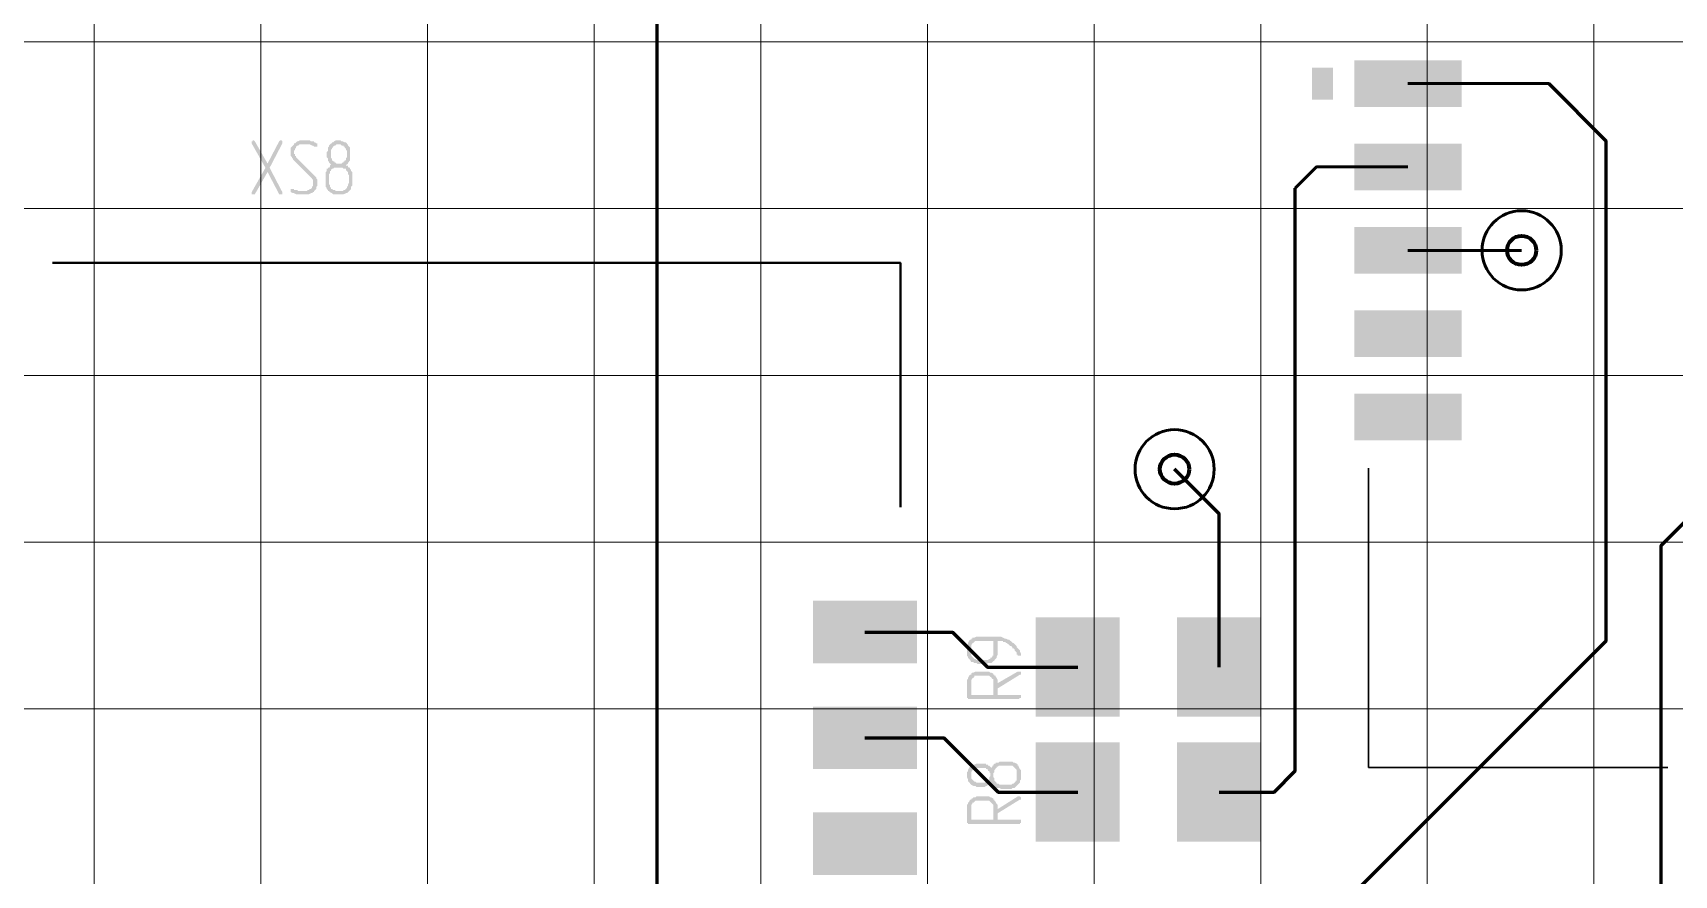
# Paper-space layout 'Layout1' of a CAD drawing. Extents: x -1 to 840, y -1 to 593.
# Drawn here: x 175.83 to 215.24, y 359.19 to 379.41 of the extents above; entities that cross this region are included whole.
import ezdxf

# ---------------------------------------------------------------- set-up
doc = ezdxf.new("R2010")
doc.units = 0
doc.header["$MEASUREMENT"] = 0
doc.layers.add('PDF _Геометрия', color=7, linetype='CONTINUOUS')
doc.layers.add('PDF _Сплошная заливка', color=7, linetype='CONTINUOUS')

psp = doc.layouts.get("Layout1")

# ---------------------------------------------------------------- hatches: boundary and pattern name
at = {"layer": 'PDF _Сплошная заливка', "transparency": 33554559}
for points in [[(181.793, 376.83), (181.793, 376.83), (181.818, 376.805), (181.818, 376.805), (181.818, 376.805), (181.818, 376.805), (181.818, 376.779), (181.818, 376.779), (181.818, 376.779), (181.818, 376.754), (181.818, 376.754), (181.513, 376.169), (181.818, 375.585), (181.818, 375.585), (181.818, 375.585), (181.818, 375.585), (181.818, 375.56), (181.818, 375.56), (181.818, 375.56), (181.818, 375.535), (181.818, 375.535), (181.818, 375.535), (181.793, 375.535), (181.793, 375.535), (181.767, 375.535), (181.767, 375.535), (181.767, 375.535), (181.742, 375.535), (181.742, 375.535), (181.742, 375.535), (181.463, 376.068), (181.158, 375.535), (181.158, 375.535), (181.158, 375.535), (181.158, 375.535), (181.132, 375.535), (181.132, 375.535), (181.132, 375.535), (181.107, 375.535), (181.107, 375.535), (181.107, 375.535), (181.082, 375.535), (181.082, 375.535), (181.082, 375.56), (181.082, 375.56), (181.082, 375.56), (181.082, 375.585), (181.082, 375.585), (181.082, 375.585), (181.412, 376.169), (181.082, 376.754), (181.082, 376.779), (181.082, 376.779), (181.082, 376.779), (181.082, 376.805), (181.107, 376.805), (181.107, 376.805), (181.107, 376.805), (181.107, 376.83), (181.132, 376.83), (181.132, 376.83), (181.132, 376.83), (181.158, 376.805), (181.158, 376.805), (181.158, 376.805), (181.463, 376.271), (181.742, 376.805), (181.742, 376.805), (181.742, 376.805), (181.742, 376.805), (181.767, 376.83), (181.767, 376.83), (181.767, 376.83)], [(182.453, 376.83), (182.479, 376.83), (182.504, 376.805), (182.53, 376.805), (182.53, 376.805), (182.555, 376.805), (182.555, 376.805), (182.58, 376.805), (182.58, 376.779), (182.606, 376.779), (182.631, 376.754), (182.631, 376.754), (182.657, 376.754), (182.657, 376.754), (182.657, 376.754), (182.657, 376.728), (182.657, 376.728), (182.657, 376.728), (182.657, 376.728), (182.657, 376.703), (182.657, 376.703), (182.657, 376.678), (182.657, 376.678), (182.631, 376.678), (182.631, 376.678), (182.606, 376.678), (182.58, 376.678), (182.58, 376.678), (182.58, 376.678), (182.555, 376.703), (182.53, 376.703), (182.53, 376.703), (182.479, 376.728), (182.453, 376.728), (182.428, 376.728), (182.276, 376.728), (182.25, 376.728), (182.25, 376.728), (182.225, 376.728), (182.199, 376.703), (182.174, 376.703), (182.149, 376.678), (182.149, 376.678), (182.149, 376.652), (182.149, 376.652), (182.123, 376.627), (182.123, 376.627), (182.123, 376.601), (182.098, 376.576), (182.098, 376.55), (182.098, 376.5), (182.123, 376.5), (182.123, 376.474), (182.123, 376.474), (182.123, 376.474), (182.123, 376.474), (182.123, 376.449), (182.149, 376.449), (182.149, 376.423), (182.58, 375.992), (182.58, 375.992), (182.58, 375.992), (182.58, 375.992), (182.606, 375.966), (182.606, 375.966), (182.631, 375.941), (182.631, 375.916), (182.631, 375.916), (182.657, 375.89), (182.657, 375.839), (182.657, 375.839), (182.657, 375.788), (182.657, 375.788), (182.657, 375.788), (182.657, 375.788), (182.657, 375.788), (182.657, 375.763), (182.657, 375.738), (182.631, 375.712), (182.631, 375.661), (182.606, 375.636), (182.58, 375.611), (182.58, 375.611), (182.58, 375.585), (182.555, 375.585), (182.53, 375.56), (182.504, 375.56), (182.453, 375.535), (182.428, 375.535), (182.403, 375.535), (182.377, 375.535), (182.225, 375.535), (182.225, 375.535), (182.199, 375.535), (182.174, 375.535), (182.149, 375.535), (182.098, 375.56), (182.072, 375.56), (182.021, 375.585), (182.021, 375.611), (182.021, 375.636), (182.021, 375.636), (182.021, 375.636), (182.021, 375.636), (182.021, 375.661), (182.021, 375.661), (182.021, 375.661), (182.047, 375.661), (182.047, 375.661), (182.072, 375.661), (182.098, 375.661), (182.098, 375.661), (182.098, 375.636), (182.123, 375.636), (182.149, 375.636), (182.174, 375.636), (182.199, 375.611), (182.25, 375.611), (182.377, 375.611), (182.403, 375.611), (182.428, 375.636), (182.453, 375.636), (182.453, 375.636), (182.479, 375.661), (182.504, 375.661), (182.504, 375.661), (182.53, 375.687), (182.53, 375.687), (182.53, 375.712), (182.555, 375.738), (182.555, 375.763), (182.555, 375.763), (182.555, 375.814), (182.555, 375.839), (182.555, 375.839), (182.555, 375.839), (182.555, 375.839), (182.555, 375.839), (182.555, 375.865), (182.555, 375.865), (182.555, 375.865), (182.555, 375.865), (182.555, 375.89), (182.53, 375.89), (182.53, 375.916), (182.53, 375.916), (182.504, 375.941), (182.098, 376.347), (182.098, 376.347), (182.098, 376.347), (182.072, 376.373), (182.072, 376.373), (182.072, 376.398), (182.047, 376.398), (182.047, 376.423), (182.021, 376.449), (182.021, 376.449), (182.021, 376.449), (182.021, 376.449), (182.021, 376.474), (182.021, 376.5), (182.021, 376.5), (182.021, 376.55), (182.021, 376.55), (182.021, 376.55), (182.021, 376.55), (182.021, 376.576), (182.021, 376.576), (182.021, 376.601), (182.021, 376.652), (182.047, 376.678), (182.072, 376.703), (182.098, 376.728), (182.098, 376.728), (182.098, 376.728), (182.098, 376.754), (182.123, 376.754), (182.149, 376.779), (182.174, 376.805), (182.199, 376.805), (182.25, 376.83), (182.276, 376.83)]]:
    psp.add_hatch(color=256, dxfattribs=at).paths.add_polyline_path(points)
h = psp.add_hatch(color=256, dxfattribs=at)
h.paths.add_polyline_path([(183.165, 376.728), (183.165, 376.728), (183.139, 376.728), (183.139, 376.728), (183.114, 376.728), (183.089, 376.703), (183.063, 376.703), (183.038, 376.678), (183.038, 376.678), (183.038, 376.678), (183.038, 376.652), (183.012, 376.652), (183.012, 376.627), (182.987, 376.601), (182.987, 376.576), (182.987, 376.55), (182.987, 376.449), (182.987, 376.449), (182.987, 376.449), (182.987, 376.423), (182.987, 376.398), (183.012, 376.398), (183.012, 376.373), (183.012, 376.347), (183.038, 376.322), (183.038, 376.322), (183.063, 376.322), (183.063, 376.297), (183.089, 376.297), (183.089, 376.297), (183.114, 376.271), (183.139, 376.271), (183.165, 376.271), (183.19, 376.271), (183.19, 376.271), (183.216, 376.271), (183.241, 376.271), (183.266, 376.297), (183.292, 376.297), (183.292, 376.322), (183.317, 376.322), (183.317, 376.322), (183.317, 376.347), (183.343, 376.347), (183.343, 376.373), (183.343, 376.398), (183.368, 376.423), (183.368, 376.449), (183.368, 376.55), (183.368, 376.55), (183.368, 376.55), (183.368, 376.576), (183.343, 376.601), (183.343, 376.601), (183.343, 376.627), (183.317, 376.652), (183.317, 376.678), (183.292, 376.678), (183.292, 376.678), (183.292, 376.703), (183.266, 376.703), (183.241, 376.703), (183.216, 376.728), (183.19, 376.728)], flags=0)
h.paths.add_polyline_path([(183.216, 376.169), (183.114, 376.169), (183.089, 376.169), (183.089, 376.169), (183.063, 376.169), (183.038, 376.144), (183.012, 376.144), (182.987, 376.119), (182.987, 376.119), (182.987, 376.119), (182.987, 376.093), (182.961, 376.093), (182.961, 376.068), (182.961, 376.042), (182.936, 376.017), (182.936, 375.992), (182.936, 375.814), (182.936, 375.788), (182.936, 375.788), (182.936, 375.763), (182.961, 375.763), (182.961, 375.738), (182.961, 375.712), (182.987, 375.687), (182.987, 375.661), (182.987, 375.661), (183.012, 375.661), (183.012, 375.661), (183.038, 375.636), (183.063, 375.636), (183.089, 375.636), (183.089, 375.611), (183.139, 375.611), (183.241, 375.611), (183.241, 375.611), (183.266, 375.611), (183.292, 375.636), (183.317, 375.636), (183.343, 375.661), (183.343, 375.661), (183.343, 375.661), (183.368, 375.687), (183.368, 375.687), (183.368, 375.712), (183.393, 375.738), (183.393, 375.738), (183.393, 375.763), (183.419, 375.814), (183.419, 375.992), (183.419, 375.992), (183.419, 375.992), (183.393, 376.017), (183.393, 376.042), (183.393, 376.042), (183.393, 376.068), (183.368, 376.093), (183.343, 376.119), (183.343, 376.119), (183.343, 376.119), (183.343, 376.144), (183.317, 376.144), (183.292, 376.144), (183.266, 376.169), (183.241, 376.169)], flags=0)
h.paths.add_polyline_path([(183.19, 376.83), (183.216, 376.83), (183.241, 376.805), (183.266, 376.805), (183.317, 376.779), (183.343, 376.779), (183.368, 376.754), (183.368, 376.728), (183.368, 376.728), (183.393, 376.728), (183.393, 376.728), (183.393, 376.703), (183.419, 376.678), (183.444, 376.652), (183.444, 376.601), (183.444, 376.576), (183.444, 376.55), (183.444, 376.449), (183.444, 376.449), (183.444, 376.449), (183.444, 376.423), (183.444, 376.423), (183.444, 376.398), (183.444, 376.373), (183.444, 376.347), (183.419, 376.322), (183.419, 376.322), (183.419, 376.322), (183.419, 376.322), (183.419, 376.297), (183.393, 376.297), (183.393, 376.271), (183.368, 376.246), (183.343, 376.246), (183.343, 376.22), (183.368, 376.22), (183.368, 376.22), (183.393, 376.22), (183.393, 376.195), (183.419, 376.169), (183.444, 376.169), (183.444, 376.144), (183.47, 376.119), (183.47, 376.119), (183.47, 376.119), (183.47, 376.093), (183.495, 376.068), (183.495, 376.042), (183.495, 376.017), (183.495, 375.992), (183.495, 375.788), (183.495, 375.788), (183.495, 375.788), (183.495, 375.788), (183.495, 375.788), (183.495, 375.763), (183.495, 375.738), (183.47, 375.712), (183.47, 375.661), (183.444, 375.636), (183.419, 375.611), (183.419, 375.611), (183.393, 375.585), (183.393, 375.585), (183.368, 375.56), (183.343, 375.56), (183.292, 375.535), (183.266, 375.535), (183.216, 375.535), (183.114, 375.535), (183.114, 375.535), (183.089, 375.535), (183.063, 375.535), (183.038, 375.535), (183.012, 375.56), (182.961, 375.585), (182.936, 375.611), (182.936, 375.611), (182.936, 375.611), (182.911, 375.611), (182.911, 375.636), (182.885, 375.661), (182.885, 375.687), (182.86, 375.712), (182.86, 375.763), (182.86, 375.788), (182.86, 375.788), (182.86, 375.992), (182.86, 375.992), (182.86, 375.992), (182.86, 376.017), (182.86, 376.042), (182.86, 376.042), (182.86, 376.068), (182.885, 376.093), (182.885, 376.119), (182.885, 376.119), (182.885, 376.144), (182.911, 376.144), (182.911, 376.169), (182.936, 376.169), (182.961, 376.195), (182.961, 376.22), (182.987, 376.246), (182.987, 376.246), (182.987, 376.246), (182.987, 376.246), (182.961, 376.271), (182.961, 376.271), (182.936, 376.297), (182.936, 376.322), (182.911, 376.322), (182.911, 376.322), (182.911, 376.347), (182.911, 376.347), (182.911, 376.373), (182.911, 376.373), (182.911, 376.398), (182.885, 376.423), (182.885, 376.449), (182.885, 376.55), (182.885, 376.55), (182.885, 376.55), (182.885, 376.55), (182.885, 376.55), (182.911, 376.576), (182.911, 376.601), (182.911, 376.652), (182.936, 376.678), (182.936, 376.703), (182.987, 376.754), (182.987, 376.754), (182.987, 376.754), (182.987, 376.754), (183.012, 376.754), (183.012, 376.779), (183.038, 376.779), (183.063, 376.805), (183.114, 376.83), (183.139, 376.83)], flags=0)
h = psp.add_hatch(color=256, dxfattribs=at)
h.paths.add_polyline_path([(198.357, 364.638), (198.357, 364.536), (198.357, 364.511), (198.357, 364.511), (198.357, 364.486), (198.357, 364.46), (198.382, 364.435), (198.408, 364.409), (198.408, 364.409), (198.408, 364.409), (198.433, 364.384), (198.433, 364.384), (198.458, 364.384), (198.484, 364.359), (198.509, 364.359), (198.535, 364.359), (198.712, 364.359), (198.712, 364.359), (198.738, 364.359), (198.738, 364.359), (198.763, 364.359), (198.789, 364.384), (198.814, 364.384), (198.814, 364.409), (198.839, 364.409), (198.839, 364.409), (198.865, 364.435), (198.865, 364.435), (198.865, 364.46), (198.89, 364.46), (198.89, 364.486), (198.89, 364.511), (198.89, 364.536), (198.89, 364.816), (198.535, 364.816), (198.535, 364.816), (198.509, 364.816), (198.509, 364.816), (198.484, 364.816), (198.458, 364.816), (198.433, 364.79), (198.433, 364.79), (198.408, 364.765), (198.408, 364.765), (198.382, 364.765), (198.382, 364.739), (198.382, 364.739), (198.357, 364.714), (198.357, 364.689), (198.357, 364.663)], flags=0)
h.paths.add_polyline_path([(198.255, 364.663), (198.255, 364.689), (198.255, 364.714), (198.281, 364.739), (198.281, 364.765), (198.306, 364.816), (198.331, 364.841), (198.331, 364.841), (198.331, 364.841), (198.357, 364.841), (198.357, 364.867), (198.382, 364.867), (198.382, 364.892), (198.433, 364.892), (198.484, 364.917), (198.509, 364.917), (198.535, 364.917), (198.941, 364.917), (198.941, 364.917), (198.941, 364.917), (198.966, 364.917), (198.966, 364.917), (198.992, 364.917), (199.017, 364.917), (199.043, 364.917), (199.068, 364.917), (199.119, 364.892), (199.17, 364.867), (199.195, 364.867), (199.246, 364.841), (199.271, 364.841), (199.297, 364.816), (199.297, 364.816), (199.297, 364.816), (199.322, 364.816), (199.322, 364.79), (199.347, 364.79), (199.347, 364.765), (199.373, 364.765), (199.398, 364.739), (199.424, 364.714), (199.449, 364.689), (199.449, 364.663), (199.475, 364.638), (199.5, 364.612), (199.525, 364.587), (199.525, 364.562), (199.551, 364.511), (199.551, 364.486), (199.551, 364.486), (199.551, 364.486), (199.551, 364.486), (199.551, 364.46), (199.525, 364.46), (199.525, 364.46), (199.525, 364.46), (199.5, 364.46), (199.5, 364.46), (199.5, 364.46), (199.5, 364.46), (199.475, 364.46), (199.475, 364.46), (199.475, 364.46), (199.475, 364.46), (199.475, 364.486), (199.475, 364.486), (199.449, 364.486), (199.449, 364.486), (199.449, 364.511), (199.449, 364.511), (199.449, 364.536), (199.424, 364.562), (199.398, 364.587), (199.398, 364.612), (199.373, 364.638), (199.373, 364.638), (199.373, 364.638), (199.347, 364.638), (199.347, 364.663), (199.322, 364.689), (199.297, 364.689), (199.271, 364.714), (199.246, 364.739), (199.246, 364.739), (199.246, 364.739), (199.221, 364.739), (199.221, 364.765), (199.195, 364.765), (199.17, 364.79), (199.144, 364.79), (199.119, 364.79), (199.119, 364.79), (199.119, 364.816), (199.094, 364.816), (199.094, 364.816), (199.068, 364.816), (199.043, 364.816), (199.017, 364.816), (198.992, 364.816), (198.992, 364.536), (198.992, 364.536), (198.992, 364.511), (198.992, 364.486), (198.966, 364.435), (198.966, 364.409), (198.941, 364.384), (198.916, 364.359), (198.916, 364.333), (198.89, 364.333), (198.89, 364.333), (198.865, 364.308), (198.839, 364.282), (198.789, 364.282), (198.763, 364.282), (198.712, 364.257), (198.535, 364.257), (198.535, 364.257), (198.535, 364.257), (198.509, 364.257), (198.509, 364.257), (198.484, 364.282), (198.458, 364.282), (198.433, 364.282), (198.408, 364.308), (198.357, 364.308), (198.331, 364.359), (198.331, 364.359), (198.331, 364.359), (198.331, 364.359), (198.306, 364.384), (198.281, 364.409), (198.281, 364.435), (198.255, 364.46), (198.255, 364.511), (198.255, 364.536)], flags=0)
h = psp.add_hatch(color=256, dxfattribs=at)
h.paths.add_polyline_path([(198.357, 363.8), (198.357, 363.52), (198.89, 363.52), (198.89, 363.825), (198.89, 363.825), (198.89, 363.85), (198.89, 363.876), (198.89, 363.901), (198.865, 363.901), (198.839, 363.927), (198.839, 363.927), (198.839, 363.952), (198.814, 363.952), (198.814, 363.952), (198.789, 363.978), (198.763, 363.978), (198.738, 363.978), (198.712, 363.978), (198.535, 363.978), (198.535, 363.978), (198.509, 363.978), (198.509, 363.978), (198.484, 363.978), (198.458, 363.978), (198.433, 363.978), (198.433, 363.952), (198.408, 363.927), (198.408, 363.927), (198.382, 363.927), (198.382, 363.901), (198.382, 363.901), (198.357, 363.876), (198.357, 363.85), (198.357, 363.825)], flags=0)
h.paths.add_polyline_path([(198.255, 363.825), (198.255, 363.85), (198.255, 363.876), (198.281, 363.901), (198.281, 363.927), (198.306, 363.978), (198.331, 364.003), (198.331, 364.003), (198.331, 364.003), (198.357, 364.003), (198.357, 364.028), (198.382, 364.054), (198.408, 364.054), (198.458, 364.079), (198.484, 364.079), (198.509, 364.079), (198.535, 364.079), (198.712, 364.079), (198.712, 364.079), (198.712, 364.079), (198.738, 364.079), (198.738, 364.079), (198.763, 364.079), (198.789, 364.079), (198.814, 364.054), (198.839, 364.054), (198.89, 364.028), (198.89, 364.003), (198.916, 364.003), (198.916, 364.003), (198.916, 363.978), (198.941, 363.978), (198.941, 363.952), (198.966, 363.927), (198.992, 363.876), (198.992, 363.85), (198.992, 363.8), (198.992, 363.8), (199.475, 364.079), (199.475, 364.079), (199.5, 364.079), (199.5, 364.079), (199.5, 364.079), (199.5, 364.079), (199.525, 364.079), (199.525, 364.079), (199.551, 364.079), (199.551, 364.054), (199.551, 364.054), (199.551, 364.054), (199.551, 364.028), (199.551, 364.028), (199.551, 364.003), (199.551, 364.003), (199.551, 364.003), (199.551, 364.003), (199.525, 364.003), (198.992, 363.673), (198.992, 363.52), (199.5, 363.52), (199.5, 363.52), (199.525, 363.52), (199.525, 363.52), (199.551, 363.52), (199.551, 363.52), (199.551, 363.495), (199.551, 363.495), (199.551, 363.469), (199.551, 363.469), (199.551, 363.469), (199.551, 363.469), (199.551, 363.444), (199.551, 363.444), (199.525, 363.444), (199.525, 363.444), (199.5, 363.419), (198.306, 363.419), (198.306, 363.419), (198.281, 363.419), (198.281, 363.444), (198.281, 363.444), (198.255, 363.444), (198.255, 363.444), (198.255, 363.469), (198.255, 363.469)], flags=0)
h = psp.add_hatch(color=256, dxfattribs=at)
h.paths.add_polyline_path([(198.357, 361.59), (198.357, 361.59), (198.357, 361.565), (198.357, 361.539), (198.357, 361.539), (198.357, 361.514), (198.382, 361.488), (198.408, 361.463), (198.408, 361.463), (198.408, 361.463), (198.433, 361.438), (198.433, 361.438), (198.458, 361.438), (198.484, 361.412), (198.509, 361.412), (198.535, 361.412), (198.636, 361.412), (198.636, 361.412), (198.636, 361.412), (198.662, 361.412), (198.662, 361.412), (198.687, 361.412), (198.712, 361.438), (198.738, 361.438), (198.763, 361.463), (198.763, 361.463), (198.763, 361.463), (198.763, 361.488), (198.789, 361.488), (198.789, 361.514), (198.789, 361.539), (198.814, 361.565), (198.814, 361.59), (198.814, 361.615), (198.814, 361.615), (198.814, 361.641), (198.789, 361.666), (198.789, 361.691), (198.763, 361.691), (198.763, 361.717), (198.763, 361.717), (198.738, 361.742), (198.738, 361.742), (198.712, 361.742), (198.712, 361.768), (198.687, 361.768), (198.662, 361.768), (198.636, 361.768), (198.535, 361.768), (198.535, 361.768), (198.509, 361.768), (198.509, 361.768), (198.484, 361.768), (198.458, 361.768), (198.433, 361.768), (198.433, 361.742), (198.408, 361.717), (198.408, 361.717), (198.382, 361.717), (198.382, 361.691), (198.382, 361.691), (198.357, 361.666), (198.357, 361.641), (198.357, 361.615)], flags=0)
h.paths.add_polyline_path([(198.89, 361.641), (198.89, 361.539), (198.916, 361.514), (198.916, 361.514), (198.916, 361.488), (198.916, 361.463), (198.941, 361.438), (198.966, 361.412), (198.966, 361.412), (198.966, 361.412), (198.966, 361.387), (198.992, 361.387), (199.017, 361.387), (199.043, 361.361), (199.068, 361.361), (199.094, 361.361), (199.271, 361.361), (199.271, 361.361), (199.297, 361.361), (199.297, 361.361), (199.322, 361.361), (199.347, 361.387), (199.373, 361.387), (199.373, 361.387), (199.398, 361.412), (199.398, 361.412), (199.424, 361.438), (199.424, 361.438), (199.424, 361.463), (199.449, 361.463), (199.449, 361.488), (199.449, 361.514), (199.449, 361.539), (199.449, 361.641), (199.449, 361.666), (199.449, 361.691), (199.449, 361.717), (199.449, 361.717), (199.424, 361.742), (199.398, 361.768), (199.398, 361.768), (199.398, 361.768), (199.373, 361.793), (199.373, 361.793), (199.347, 361.819), (199.322, 361.819), (199.297, 361.819), (199.271, 361.819), (199.094, 361.819), (199.094, 361.819), (199.068, 361.819), (199.068, 361.819), (199.043, 361.819), (199.017, 361.819), (198.992, 361.793), (198.966, 361.793), (198.966, 361.768), (198.966, 361.768), (198.941, 361.768), (198.941, 361.742), (198.941, 361.742), (198.916, 361.717), (198.916, 361.691), (198.916, 361.666)], flags=0)
h.paths.add_polyline_path([(198.255, 361.615), (198.255, 361.641), (198.255, 361.666), (198.281, 361.691), (198.281, 361.717), (198.306, 361.768), (198.331, 361.793), (198.331, 361.793), (198.331, 361.793), (198.357, 361.793), (198.357, 361.819), (198.382, 361.819), (198.382, 361.844), (198.433, 361.844), (198.484, 361.869), (198.509, 361.869), (198.535, 361.869), (198.636, 361.869), (198.636, 361.869), (198.636, 361.869), (198.636, 361.869), (198.662, 361.869), (198.687, 361.869), (198.712, 361.869), (198.712, 361.844), (198.738, 361.844), (198.738, 361.844), (198.763, 361.844), (198.763, 361.844), (198.763, 361.819), (198.789, 361.819), (198.814, 361.793), (198.814, 361.793), (198.839, 361.768), (198.839, 361.768), (198.839, 361.768), (198.865, 361.793), (198.865, 361.819), (198.89, 361.819), (198.89, 361.844), (198.916, 361.869), (198.941, 361.869), (198.941, 361.869), (198.941, 361.895), (198.966, 361.895), (198.992, 361.895), (199.017, 361.895), (199.043, 361.92), (199.068, 361.92), (199.094, 361.92), (199.271, 361.92), (199.271, 361.92), (199.271, 361.92), (199.297, 361.92), (199.297, 361.92), (199.322, 361.92), (199.347, 361.92), (199.373, 361.895), (199.398, 361.895), (199.449, 361.869), (199.475, 361.844), (199.475, 361.844), (199.475, 361.819), (199.5, 361.819), (199.5, 361.793), (199.525, 361.742), (199.551, 361.717), (199.551, 361.691), (199.551, 361.641), (199.551, 361.539), (199.551, 361.539), (199.551, 361.514), (199.551, 361.488), (199.525, 361.463), (199.525, 361.412), (199.5, 361.387), (199.475, 361.361), (199.475, 361.361), (199.475, 361.361), (199.449, 361.336), (199.449, 361.336), (199.424, 361.31), (199.398, 361.285), (199.347, 361.285), (199.322, 361.26), (199.297, 361.26), (199.271, 361.26), (199.094, 361.26), (199.094, 361.26), (199.068, 361.26), (199.068, 361.26), (199.043, 361.285), (199.017, 361.285), (198.992, 361.285), (198.966, 361.285), (198.941, 361.31), (198.941, 361.31), (198.941, 361.31), (198.941, 361.31), (198.916, 361.336), (198.89, 361.361), (198.89, 361.361), (198.865, 361.387), (198.839, 361.412), (198.839, 361.412), (198.839, 361.412), (198.814, 361.412), (198.814, 361.387), (198.789, 361.387), (198.789, 361.361), (198.763, 361.361), (198.738, 361.336), (198.738, 361.336), (198.738, 361.336), (198.712, 361.336), (198.712, 361.336), (198.687, 361.31), (198.662, 361.31), (198.636, 361.31), (198.636, 361.31), (198.535, 361.31), (198.535, 361.31), (198.535, 361.31), (198.509, 361.31), (198.509, 361.31), (198.484, 361.31), (198.458, 361.336), (198.433, 361.336), (198.408, 361.336), (198.357, 361.361), (198.331, 361.387), (198.331, 361.387), (198.331, 361.412), (198.331, 361.412), (198.306, 361.412), (198.306, 361.438), (198.281, 361.438), (198.281, 361.488), (198.255, 361.539), (198.255, 361.565)], flags=0)
h = psp.add_hatch(color=256, dxfattribs=at)
h.paths.add_polyline_path([(198.357, 360.802), (198.357, 360.523), (198.89, 360.523), (198.89, 360.802), (198.89, 360.828), (198.89, 360.853), (198.89, 360.879), (198.89, 360.879), (198.865, 360.904), (198.839, 360.929), (198.839, 360.929), (198.839, 360.929), (198.814, 360.955), (198.814, 360.955), (198.789, 360.98), (198.763, 360.98), (198.738, 360.98), (198.712, 360.98), (198.535, 360.98), (198.535, 360.98), (198.509, 360.98), (198.509, 360.98), (198.484, 360.98), (198.458, 360.98), (198.433, 360.955), (198.433, 360.955), (198.408, 360.929), (198.408, 360.929), (198.382, 360.929), (198.382, 360.904), (198.382, 360.904), (198.357, 360.879), (198.357, 360.853), (198.357, 360.828)], flags=0)
h.paths.add_polyline_path([(198.255, 360.828), (198.255, 360.853), (198.255, 360.879), (198.281, 360.904), (198.281, 360.929), (198.306, 360.955), (198.331, 361.006), (198.331, 361.006), (198.331, 361.006), (198.357, 361.006), (198.357, 361.031), (198.382, 361.031), (198.408, 361.057), (198.458, 361.057), (198.484, 361.082), (198.509, 361.082), (198.535, 361.082), (198.712, 361.082), (198.712, 361.082), (198.712, 361.082), (198.738, 361.082), (198.738, 361.082), (198.763, 361.082), (198.789, 361.082), (198.814, 361.057), (198.839, 361.057), (198.89, 361.031), (198.89, 361.006), (198.916, 361.006), (198.916, 361.006), (198.916, 360.98), (198.941, 360.955), (198.941, 360.955), (198.966, 360.904), (198.992, 360.879), (198.992, 360.853), (198.992, 360.802), (198.992, 360.777), (199.475, 361.082), (199.475, 361.082), (199.5, 361.082), (199.5, 361.082), (199.5, 361.082), (199.5, 361.082), (199.525, 361.082), (199.525, 361.082), (199.551, 361.057), (199.551, 361.057), (199.551, 361.057), (199.551, 361.057), (199.551, 361.031), (199.551, 361.031), (199.551, 361.006), (199.551, 361.006), (199.551, 361.006), (199.551, 361.006), (199.525, 361.006), (198.992, 360.676), (198.992, 360.523), (199.5, 360.523), (199.5, 360.523), (199.525, 360.523), (199.525, 360.523), (199.551, 360.523), (199.551, 360.498), (199.551, 360.498), (199.551, 360.498), (199.551, 360.472), (199.551, 360.472), (199.551, 360.472), (199.551, 360.472), (199.551, 360.447), (199.551, 360.447), (199.525, 360.447), (199.525, 360.421), (199.5, 360.421), (198.306, 360.421), (198.306, 360.421), (198.281, 360.421), (198.281, 360.421), (198.281, 360.447), (198.255, 360.447), (198.255, 360.447), (198.255, 360.472), (198.255, 360.472), (198.255, 360.802)], flags=0)

# ---------------------------------------------------------------- linework, layer by layer
at = {"layer": 'PDF _Геометрия', "lineweight": 20}
for points in [[(177.302, 329.948), (177.302, 331.188), (177.302, 491.187)], [(181.303, 328.708), (181.303, 331.188), (181.303, 491.187)], [(185.304, 329.948), (185.304, 331.188), (185.304, 491.187)], [(189.305, 328.708), (189.305, 331.188), (189.305, 491.187)], [(193.306, 329.948), (193.306, 331.188), (193.306, 491.187)], [(197.306, 328.708), (197.306, 331.188), (197.306, 491.187)], [(201.307, 329.948), (201.307, 331.188), (201.307, 491.187)], [(205.308, 328.708), (205.308, 331.188), (205.308, 491.187)], [(209.308, 329.948), (209.308, 331.188), (209.308, 491.187)], [(213.309, 328.708), (213.309, 331.188), (213.309, 491.187)], [(106.809, 379.188), (109.29, 379.188), (349.334, 379.188)], [(108.05, 375.188), (109.29, 375.188), (349.334, 375.188)], [(106.809, 371.188), (109.29, 371.188), (349.334, 371.188)], [(108.05, 367.188), (109.29, 367.188), (349.334, 367.188)], [(106.809, 363.188), (109.29, 363.188), (349.334, 363.188)]]:
    psp.add_lwpolyline(points, dxfattribs=at)
at = {"layer": 'PDF _Геометрия', "lineweight": 60}
for points in [[(226.312, 340.108), (223.137, 343.281), (216.806, 343.281), (214.926, 345.161), (214.926, 367.106), (216.552, 368.732), (216.552, 401.904), (206.187, 412.267), (189.928, 412.267), (186.304, 415.89), (186.304, 421.108)], [(158.299, 381.107), (156.241, 383.165), (156.241, 387.629), (156.851, 388.239), (166.321, 388.239), (167.693, 386.867), (167.693, 385.267), (178.699, 385.267), (179.779, 384.188), (190.811, 384.188), (190.811, 381.991), (190.811, 354.188), (192.671, 352.328), (195.806, 352.328)], [(204.308, 354.188), (204.308, 355.525), (213.605, 364.82), (213.605, 376.809), (212.226, 378.188)], [(204.308, 361.188), (205.628, 361.188), (206.136, 361.696), (206.136, 375.68)], [(204.308, 364.188), (204.308, 367.867), (203.24, 368.935)], [(195.806, 365.028), (197.905, 365.028), (198.745, 364.188), (200.914, 364.188)], [(195.806, 362.488), (197.702, 362.488), (199.002, 361.188), (200.914, 361.188)]]:
    psp.add_lwpolyline(points, dxfattribs=at)
at = {"layer": 'PDF _Геометрия', "lineweight": 53}
for points in [[(208.844, 378.188), (212.226, 378.188)], [(206.136, 375.68), (206.644, 376.188), (208.844, 376.188)], [(208.844, 374.188), (211.573, 374.188)]]:
    psp.add_lwpolyline(points, dxfattribs=at)
at = {"layer": 'PDF _Геометрия', "lineweight": 40}
psp.add_lwpolyline([(196.656, 368.028), (196.656, 373.888), (176.302, 373.888)], dxfattribs=at)
at = {"layer": 'PDF _Геометрия', "lineweight": 30}
psp.add_lwpolyline([(207.899, 368.963), (207.899, 361.778), (215.085, 361.778)], dxfattribs=at)
at = {"layer": 'PDF _Геометрия', "lineweight": 50}
for centre in [(211.573, 374.187), (203.24, 368.935)]:
    psp.add_circle(centre, 0.95, dxfattribs=at)
at = {"layer": 'PDF _Геометрия', "color": 7, "lineweight": 70, "true_color": 0xffffff}
for centre in [(211.573, 374.187), (203.24, 368.935)]:
    psp.add_circle(centre, 0.35, dxfattribs=at)
at = {"layer": 'PDF _Сплошная заливка', "lineweight": 30, "transparency": 33554559}
for points in [[(210.134, 377.628), (207.553, 377.628), (210.134, 378.747), (207.553, 378.747)], [(210.134, 377.628), (207.553, 377.628), (210.134, 378.747), (207.553, 378.747)], [(210.134, 375.628), (207.553, 375.628), (210.134, 376.747), (207.553, 376.747)], [(210.134, 375.628), (207.553, 375.628), (210.134, 376.747), (207.553, 376.747)], [(210.134, 373.628), (207.553, 373.628), (210.134, 374.747), (207.553, 374.747)], [(210.134, 373.628), (207.553, 373.628), (210.134, 374.747), (207.553, 374.747)], [(210.134, 371.628), (207.553, 371.628), (210.134, 372.747), (207.553, 372.747)], [(210.134, 371.628), (207.553, 371.628), (210.134, 372.747), (207.553, 372.747)], [(210.134, 369.628), (207.553, 369.628), (210.134, 370.747), (207.553, 370.747)], [(210.134, 369.628), (207.553, 369.628), (210.134, 370.747), (207.553, 370.747)], [(197.056, 364.277), (194.556, 364.277), (197.056, 365.778), (194.556, 365.778)], [(197.056, 364.277), (194.556, 364.277), (197.056, 365.778), (194.556, 365.778)], [(199.904, 362.994), (199.904, 365.381), (201.925, 362.994), (201.925, 365.381)], [(199.904, 362.994), (199.904, 365.381), (201.925, 362.994), (201.925, 365.381)], [(203.297, 362.994), (203.297, 365.381), (205.318, 362.994), (205.318, 365.381)], [(203.297, 362.994), (203.297, 365.381), (205.318, 362.994), (205.318, 365.381)], [(197.056, 361.737), (194.556, 361.737), (197.056, 363.238), (194.556, 363.238)], [(197.056, 361.737), (194.556, 361.737), (197.056, 363.238), (194.556, 363.238)], [(199.904, 359.994), (199.904, 362.381), (201.925, 359.994), (201.925, 362.381)], [(199.904, 359.994), (199.904, 362.381), (201.925, 359.994), (201.925, 362.381)], [(203.297, 359.994), (203.297, 362.381), (205.318, 359.994), (205.318, 362.381)], [(203.297, 359.994), (203.297, 362.381), (205.318, 359.994), (205.318, 362.381)], [(197.056, 359.197), (194.556, 359.197), (197.056, 360.698), (194.556, 360.698)], [(197.056, 359.197), (194.556, 359.197), (197.056, 360.698), (194.556, 360.698)]]:
    psp.add_solid(points, dxfattribs=at)
at = {"layer": 'PDF _Сплошная заливка', "lineweight": 0, "transparency": 33554559}
psp.add_solid([(207.045, 377.807), (207.045, 378.569), (206.537, 377.807), (206.537, 378.569)], dxfattribs=at)

doc.saveas('drawing.dxf')
